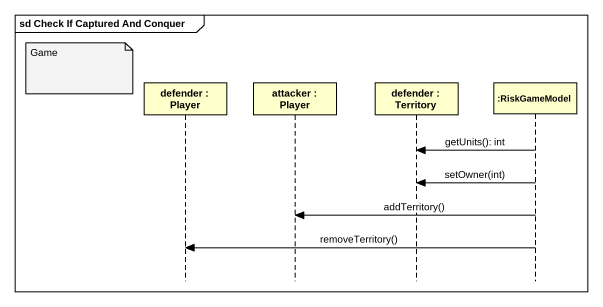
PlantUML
@startuml
mainframe sd Check If Captured And Conquer
hide footbox
participant "defender : Player" as defender
participant "attacker : Player" as attacker
participant "defender : Territory" as defender_2
participant ":RiskGameModel" as RiskGameModel

note left of defender : Game
RiskGameModel -> defender_2 : getUnits(): int
RiskGameModel -> defender_2 : setOwner(int)
RiskGameModel -> attacker : addTerritory()
RiskGameModel -> defender : removeTerritory()
@enduml
